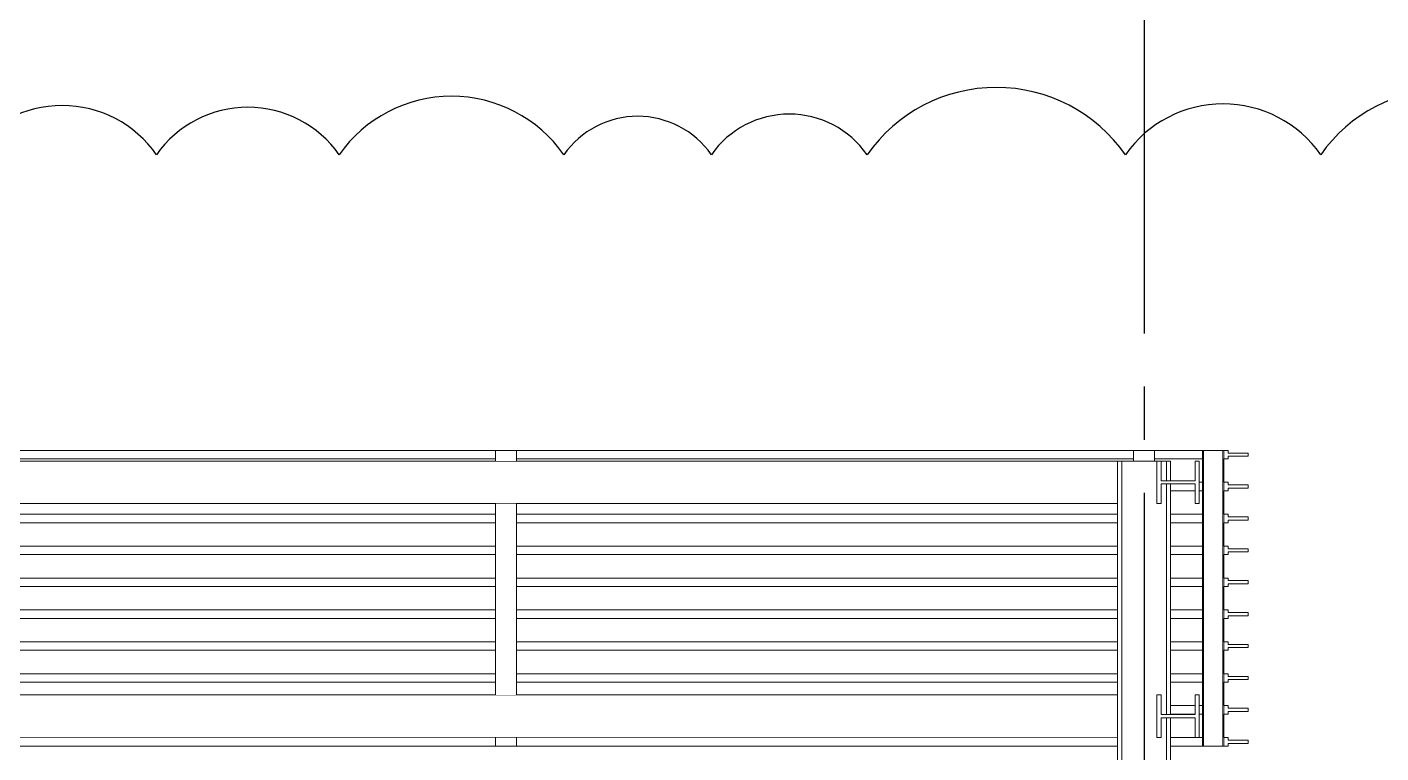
# Model space of a CAD drawing. Extents: x -18489 to 195597, y -1599 to 112111.
# Drawn here: x 25635 to 26271, y 28284 to 28625 of the extents above; entities that cross this region are included whole.
import ezdxf
from ezdxf.xclip import XClip

# ---------------------------------------------------------------- set-up
doc = ezdxf.new("R2010")
doc.units = 0
doc.header["$LTSCALE"] = 100
doc.header["$XCLIPFRAME"] = 2
doc.linetypes.add('188K-SM-07-F10-MECH-CR PIPE-Y2257103$0$X-S-FAB_SL ALL$0$COL-CEN-LIN', pattern=[3.25, 2.5, -0.25, 0.25, -0.25])
doc.linetypes.add('188K-SM-07-F10-MECH-CR PIPE-Y2257103$0$X-S-FAB_SL ALL$0$Wipeout_Contour', pattern=[1, 0, -1])
for name, color, linetype in [('188K-SM-07-F10-MECH-CR PIPE-Y2257103$0$X-S-FAB_SL ALL$0$A-WALL-EX', 7, 'Continuous'), ('188K-SM-07-F10-MECH-CR PIPE-Y2257103$0$X-S-FAB_SL ALL$0$ASP_1', 1, 'Continuous'), ('188K-SM-07-F10-MECH-CR PIPE-Y2257103$0$X-S-FAB_SL ALL$0$CCL', 15, '188K-SM-07-F10-MECH-CR PIPE-Y2257103$0$X-S-FAB_SL ALL$0$COL-CEN-LIN'), ('188K-SM-07-F10-MECH-CR PIPE-Y2257103$0$X-S-FAB_SL ALL$0$Hattch', 7, 'Continuous'), ('188K-SM-07-F10-MECH-CR PIPE-Y2257103$0$X-S-FAB_SL ALL$0$S-COL', 7, 'Continuous'), ('X-N-FAB-L10$0$4', 8, 'Continuous')]:
    doc.layers.add(name, color=color, linetype=linetype)

# ---------------------------------------------------------------- blocks, each defined once
blk = doc.blocks.new('188K-SM-07-F10-MECH-CR PIPE-Y2257103$0$X-S-FAB_SL ALL$0$剖面元素_558_3', base_point=(23061.26, -8263.06))
at = {"layer": '188K-SM-07-F10-MECH-CR PIPE-Y2257103$0$X-S-FAB_SL ALL$0$A-WALL-EX', "color": 6, "lineweight": 0}
for p, q in [((49258.76, -6168.06), (49258.76, -6172.06)), ((49260.76, -6168.06), (49258.76, -6168.06)), ((49260.76, -6168.06), (49260.76, -6169.31)), ((49260.76, -6172.06), (49258.76, -6172.06)), ((49270.26, -6169.31), (49260.76, -6169.31)), ((49260.76, -6170.81), (49260.76, -6172.06)), ((49270.26, -6170.81), (49260.76, -6170.81)), ((49270.26, -6169.31), (49270.26, -6170.81)), ((49258.76, -6183.06), (49258.76, -6187.06)), ((49260.76, -6183.06), (49258.76, -6183.06)), ((49260.76, -6187.06), (49258.76, -6187.06)), ((49260.76, -6183.06), (49260.76, -6184.31)), ((49270.26, -6184.31), (49260.76, -6184.31)), ((49260.76, -6185.81), (49260.76, -6187.06)), ((49270.26, -6185.81), (49260.76, -6185.81)), ((49270.26, -6184.31), (49270.26, -6185.81)), ((49258.76, -6198.06), (49258.76, -6202.06)), ((49260.76, -6198.06), (49258.76, -6198.06)), ((49260.76, -6198.06), (49260.76, -6199.31)), ((49270.26, -6199.31), (49260.76, -6199.31)), ((49270.26, -6199.31), (49270.26, -6200.81)), ((49260.76, -6202.06), (49258.76, -6202.06)), ((49260.76, -6200.81), (49260.76, -6202.06)), ((49270.26, -6200.81), (49260.76, -6200.81)), ((49258.76, -6213.06), (49258.76, -6217.06)), ((49260.76, -6213.06), (49258.76, -6213.06)), ((49260.76, -6217.06), (49258.76, -6217.06)), ((49260.76, -6213.06), (49260.76, -6214.31)), ((49270.26, -6214.31), (49260.76, -6214.31)), ((49260.76, -6215.81), (49260.76, -6217.06)), ((49270.26, -6215.81), (49260.76, -6215.81)), ((49270.26, -6214.31), (49270.26, -6215.81)), ((49258.76, -6228.06), (49258.76, -6232.06)), ((49260.76, -6228.06), (49258.76, -6228.06)), ((49260.76, -6228.06), (49260.76, -6229.31)), ((49270.26, -6229.31), (49260.76, -6229.31)), ((49260.76, -6230.81), (49260.76, -6232.06)), ((49270.26, -6230.81), (49260.76, -6230.81)), ((49270.26, -6229.31), (49270.26, -6230.81)), ((49260.76, -6232.06), (49258.76, -6232.06)), ((49258.76, -6243.06), (49258.76, -6247.06)), ((49260.76, -6243.06), (49258.76, -6243.06)), ((49260.76, -6243.06), (49260.76, -6244.31)), ((49270.26, -6244.31), (49260.76, -6244.31)), ((49270.26, -6244.31), (49270.26, -6245.81)), ((49260.76, -6247.06), (49258.76, -6247.06)), ((49260.76, -6245.81), (49260.76, -6247.06)), ((49270.26, -6245.81), (49260.76, -6245.81)), ((49258.76, -6258.06), (49258.76, -6262.06)), ((49260.76, -6258.06), (49258.76, -6258.06)), ((49260.76, -6262.06), (49258.76, -6262.06)), ((49260.76, -6258.06), (49260.76, -6259.31)), ((49270.26, -6259.31), (49260.76, -6259.31)), ((49260.76, -6260.81), (49260.76, -6262.06)), ((49270.26, -6260.81), (49260.76, -6260.81)), ((49270.26, -6259.31), (49270.26, -6260.81)), ((49258.76, -6273.06), (49258.76, -6277.06)), ((49260.76, -6273.06), (49258.76, -6273.06)), ((49260.76, -6273.06), (49260.76, -6274.31)), ((49270.26, -6274.31), (49260.76, -6274.31)), ((49260.76, -6275.81), (49260.76, -6277.06)), ((49270.26, -6275.81), (49260.76, -6275.81)), ((49270.26, -6274.31), (49270.26, -6275.81)), ((49260.76, -6277.06), (49258.76, -6277.06)), ((49258.76, -6288.06), (49258.76, -6292.06)), ((49260.76, -6288.06), (49258.76, -6288.06)), ((49260.76, -6288.06), (49260.76, -6289.31)), ((49260.76, -6292.06), (49258.76, -6292.06)), ((49270.26, -6289.31), (49260.76, -6289.31)), ((49260.76, -6290.81), (49260.76, -6292.06)), ((49270.26, -6290.81), (49260.76, -6290.81)), ((49270.26, -6289.31), (49270.26, -6290.81)), ((49258.76, -6303.06), (49258.76, -6307.06)), ((49260.76, -6303.06), (49258.76, -6303.06)), ((49260.76, -6307.06), (49258.76, -6307.06)), ((49260.76, -6303.06), (49260.76, -6304.31)), ((49270.26, -6304.31), (49260.76, -6304.31)), ((49260.76, -6305.81), (49260.76, -6307.06)), ((49270.26, -6305.81), (49260.76, -6305.81)), ((49270.26, -6304.31), (49270.26, -6305.81))]:
    blk.add_line(p, q, dxfattribs=at)
blk = doc.blocks.new('188K-SM-07-F10-MECH-CR PIPE-Y2257103$0$X-S-FAB_SL ALL$0$剖面元素_1124_3', base_point=(23061.26, -8263.06))
at = {"color": 254, "linetype": '188K-SM-07-F10-MECH-CR PIPE-Y2257103$0$X-S-FAB_SL ALL$0$Wipeout_Contour', "lineweight": 0, "ltscale": 197241.851748}
blk.add_wipeout([(48633.76, -6173.06), (48633.76, -6193.06), (49208.76, -6193.06), (49208.76, -6173.06)], dxfattribs=at).dxf.layer = '188K-SM-07-F10-MECH-CR PIPE-Y2257103$0$X-S-FAB_SL ALL$0$Hattch'
at = {"layer": '188K-SM-07-F10-MECH-CR PIPE-Y2257103$0$X-S-FAB_SL ALL$0$A-WALL-EX', "color": 8, "lineweight": 0}
for p, q in [((48633.76, -6173.06), (49208.76, -6173.06)), ((48633.76, -6193.06), (49208.76, -6193.06))]:
    blk.add_line(p, q, dxfattribs=at)
blk = doc.blocks.new('188K-SM-07-F10-MECH-CR PIPE-Y2257103$0$X-S-FAB_SL ALL$0$剖面元素_1128_3', base_point=(23061.26, -8263.06))
at = {"color": 254, "linetype": '188K-SM-07-F10-MECH-CR PIPE-Y2257103$0$X-S-FAB_SL ALL$0$Wipeout_Contour', "lineweight": 0, "ltscale": 197297.50837}
blk.add_wipeout([(48633.76, -6283.06), (48633.76, -6303.06), (49208.76, -6303.06), (49208.76, -6283.06)], dxfattribs=at).dxf.layer = '188K-SM-07-F10-MECH-CR PIPE-Y2257103$0$X-S-FAB_SL ALL$0$Hattch'
at = {"layer": '188K-SM-07-F10-MECH-CR PIPE-Y2257103$0$X-S-FAB_SL ALL$0$A-WALL-EX', "color": 8, "lineweight": 0}
for p, q in [((48633.76, -6283.06), (49208.76, -6283.06)), ((48633.76, -6303.06), (49208.76, -6303.06))]:
    blk.add_line(p, q, dxfattribs=at)
blk = doc.blocks.new('188K-SM-07-F10-MECH-CR PIPE-Y2257103$0$X-S-FAB_SL ALL$0$剖面元素_1132_3', base_point=(23061.26, -8263.06))
at = {"color": 254, "linetype": '188K-SM-07-F10-MECH-CR PIPE-Y2257103$0$X-S-FAB_SL ALL$0$Wipeout_Contour', "lineweight": 0, "ltscale": 196640.033588}
blk.add_wipeout([(48626.27, -6172.06), (48916.27, -6172.06), (48916.27, -6168.06), (48626.27, -6168.06)], dxfattribs=at).dxf.layer = '188K-SM-07-F10-MECH-CR PIPE-Y2257103$0$X-S-FAB_SL ALL$0$Hattch'
at = {"color": 254, "linetype": '188K-SM-07-F10-MECH-CR PIPE-Y2257103$0$X-S-FAB_SL ALL$0$Wipeout_Contour', "lineweight": 0, "ltscale": 197830.601506}
blk.add_wipeout([(48926.27, -6172.06), (49216.27, -6172.06), (49216.27, -6168.06), (48926.27, -6168.06)], dxfattribs=at).dxf.layer = '188K-SM-07-F10-MECH-CR PIPE-Y2257103$0$X-S-FAB_SL ALL$0$Hattch'
at = {"color": 254, "linetype": '188K-SM-07-F10-MECH-CR PIPE-Y2257103$0$X-S-FAB_SL ALL$0$Wipeout_Contour', "lineweight": 0, "ltscale": 198490.405311}
blk.add_wipeout([(49226.27, -6168.06), (49226.27, -6172.06), (49248.76, -6172.06), (49248.76, -6168.06)], dxfattribs=at).dxf.layer = '188K-SM-07-F10-MECH-CR PIPE-Y2257103$0$X-S-FAB_SL ALL$0$Hattch'
at = {"color": 254, "linetype": '188K-SM-07-F10-MECH-CR PIPE-Y2257103$0$X-S-FAB_SL ALL$0$Wipeout_Contour', "lineweight": 0, "ltscale": 198505.994532}
blk.add_wipeout([(49233.76, -6183.81), (49233.76, -6187.06), (49245.26, -6187.06), (49245.26, -6183.81)], dxfattribs=at).dxf.layer = '188K-SM-07-F10-MECH-CR PIPE-Y2257103$0$X-S-FAB_SL ALL$0$Hattch'
at = {"color": 254, "linetype": '188K-SM-07-F10-MECH-CR PIPE-Y2257103$0$X-S-FAB_SL ALL$0$Wipeout_Contour', "lineweight": 0, "ltscale": 196670.005958}
blk.add_wipeout([(48633.76, -6198.06), (48633.76, -6202.06), (48916.27, -6202.06), (48916.27, -6198.06)], dxfattribs=at).dxf.layer = '188K-SM-07-F10-MECH-CR PIPE-Y2257103$0$X-S-FAB_SL ALL$0$Hattch'
at = {"color": 254, "linetype": '188K-SM-07-F10-MECH-CR PIPE-Y2257103$0$X-S-FAB_SL ALL$0$Wipeout_Contour', "lineweight": 0, "ltscale": 197830.721123}
blk.add_wipeout([(48926.27, -6198.06), (48926.27, -6202.06), (49208.76, -6202.06), (49208.76, -6198.06)], dxfattribs=at).dxf.layer = '188K-SM-07-F10-MECH-CR PIPE-Y2257103$0$X-S-FAB_SL ALL$0$Hattch'
at = {"color": 254, "linetype": '188K-SM-07-F10-MECH-CR PIPE-Y2257103$0$X-S-FAB_SL ALL$0$Wipeout_Contour', "lineweight": 0, "ltscale": 198520.239703}
blk.add_wipeout([(49233.76, -6202.06), (49248.76, -6202.06), (49248.76, -6198.06), (49233.76, -6198.06)], dxfattribs=at).dxf.layer = '188K-SM-07-F10-MECH-CR PIPE-Y2257103$0$X-S-FAB_SL ALL$0$Hattch'
at = {"color": 254, "linetype": '188K-SM-07-F10-MECH-CR PIPE-Y2257103$0$X-S-FAB_SL ALL$0$Wipeout_Contour', "lineweight": 0, "ltscale": 196677.581084}
blk.add_wipeout([(48633.76, -6217.06), (48916.27, -6217.06), (48916.27, -6213.06), (48633.76, -6213.06)], dxfattribs=at).dxf.layer = '188K-SM-07-F10-MECH-CR PIPE-Y2257103$0$X-S-FAB_SL ALL$0$Hattch'
at = {"color": 254, "linetype": '188K-SM-07-F10-MECH-CR PIPE-Y2257103$0$X-S-FAB_SL ALL$0$Wipeout_Contour', "lineweight": 0, "ltscale": 197838.251805}
blk.add_wipeout([(48926.27, -6217.06), (49208.76, -6217.06), (49208.76, -6213.06), (48926.27, -6213.06)], dxfattribs=at).dxf.layer = '188K-SM-07-F10-MECH-CR PIPE-Y2257103$0$X-S-FAB_SL ALL$0$Hattch'
at = {"color": 254, "linetype": '188K-SM-07-F10-MECH-CR PIPE-Y2257103$0$X-S-FAB_SL ALL$0$Wipeout_Contour', "lineweight": 0, "ltscale": 198527.744164}
blk.add_wipeout([(49233.76, -6217.06), (49248.76, -6217.06), (49248.76, -6213.06), (49233.76, -6213.06)], dxfattribs=at).dxf.layer = '188K-SM-07-F10-MECH-CR PIPE-Y2257103$0$X-S-FAB_SL ALL$0$Hattch'
at = {"color": 254, "linetype": '188K-SM-07-F10-MECH-CR PIPE-Y2257103$0$X-S-FAB_SL ALL$0$Wipeout_Contour', "lineweight": 0, "ltscale": 196685.174216}
blk.add_wipeout([(48916.27, -6228.06), (48633.76, -6228.06), (48633.76, -6232.06), (48916.27, -6232.06)], dxfattribs=at).dxf.layer = '188K-SM-07-F10-MECH-CR PIPE-Y2257103$0$X-S-FAB_SL ALL$0$Hattch'
at = {"color": 254, "linetype": '188K-SM-07-F10-MECH-CR PIPE-Y2257103$0$X-S-FAB_SL ALL$0$Wipeout_Contour', "lineweight": 0, "ltscale": 197845.800391}
blk.add_wipeout([(48926.27, -6232.06), (49208.76, -6232.06), (49208.76, -6228.06), (48926.27, -6228.06)], dxfattribs=at).dxf.layer = '188K-SM-07-F10-MECH-CR PIPE-Y2257103$0$X-S-FAB_SL ALL$0$Hattch'
at = {"color": 254, "linetype": '188K-SM-07-F10-MECH-CR PIPE-Y2257103$0$X-S-FAB_SL ALL$0$Wipeout_Contour', "lineweight": 0, "ltscale": 198535.266468}
blk.add_wipeout([(49233.76, -6228.06), (49233.76, -6232.06), (49248.76, -6232.06), (49248.76, -6228.06)], dxfattribs=at).dxf.layer = '188K-SM-07-F10-MECH-CR PIPE-Y2257103$0$X-S-FAB_SL ALL$0$Hattch'
at = {"color": 254, "linetype": '188K-SM-07-F10-MECH-CR PIPE-Y2257103$0$X-S-FAB_SL ALL$0$Wipeout_Contour', "lineweight": 0, "ltscale": 196692.785358}
blk.add_wipeout([(48633.76, -6243.06), (48633.76, -6247.06), (48916.27, -6247.06), (48916.27, -6243.06)], dxfattribs=at).dxf.layer = '188K-SM-07-F10-MECH-CR PIPE-Y2257103$0$X-S-FAB_SL ALL$0$Hattch'
at = {"color": 254, "linetype": '188K-SM-07-F10-MECH-CR PIPE-Y2257103$0$X-S-FAB_SL ALL$0$Wipeout_Contour', "lineweight": 0, "ltscale": 197853.366884}
blk.add_wipeout([(48926.27, -6243.06), (48926.27, -6247.06), (49208.76, -6247.06), (49208.76, -6243.06)], dxfattribs=at).dxf.layer = '188K-SM-07-F10-MECH-CR PIPE-Y2257103$0$X-S-FAB_SL ALL$0$Hattch'
at = {"color": 254, "linetype": '188K-SM-07-F10-MECH-CR PIPE-Y2257103$0$X-S-FAB_SL ALL$0$Wipeout_Contour', "lineweight": 0, "ltscale": 198542.806624}
blk.add_wipeout([(49233.76, -6243.06), (49233.76, -6247.06), (49248.76, -6247.06), (49248.76, -6243.06)], dxfattribs=at).dxf.layer = '188K-SM-07-F10-MECH-CR PIPE-Y2257103$0$X-S-FAB_SL ALL$0$Hattch'
at = {"color": 254, "linetype": '188K-SM-07-F10-MECH-CR PIPE-Y2257103$0$X-S-FAB_SL ALL$0$Wipeout_Contour', "lineweight": 0, "ltscale": 196700.414507}
blk.add_wipeout([(48916.27, -6258.06), (48633.76, -6258.06), (48633.76, -6262.06), (48916.27, -6262.06)], dxfattribs=at).dxf.layer = '188K-SM-07-F10-MECH-CR PIPE-Y2257103$0$X-S-FAB_SL ALL$0$Hattch'
at = {"color": 254, "linetype": '188K-SM-07-F10-MECH-CR PIPE-Y2257103$0$X-S-FAB_SL ALL$0$Wipeout_Contour', "lineweight": 0, "ltscale": 197860.951284}
blk.add_wipeout([(48926.27, -6258.06), (48926.27, -6262.06), (49208.76, -6262.06), (49208.76, -6258.06)], dxfattribs=at).dxf.layer = '188K-SM-07-F10-MECH-CR PIPE-Y2257103$0$X-S-FAB_SL ALL$0$Hattch'
at = {"color": 254, "linetype": '188K-SM-07-F10-MECH-CR PIPE-Y2257103$0$X-S-FAB_SL ALL$0$Wipeout_Contour', "lineweight": 0, "ltscale": 198550.36463}
blk.add_wipeout([(49233.76, -6258.06), (49233.76, -6262.06), (49248.76, -6262.06), (49248.76, -6258.06)], dxfattribs=at).dxf.layer = '188K-SM-07-F10-MECH-CR PIPE-Y2257103$0$X-S-FAB_SL ALL$0$Hattch'
at = {"color": 254, "linetype": '188K-SM-07-F10-MECH-CR PIPE-Y2257103$0$X-S-FAB_SL ALL$0$Wipeout_Contour', "lineweight": 0, "ltscale": 196708.061663}
blk.add_wipeout([(48916.27, -6273.06), (48633.76, -6273.06), (48633.76, -6277.06), (48916.27, -6277.06)], dxfattribs=at).dxf.layer = '188K-SM-07-F10-MECH-CR PIPE-Y2257103$0$X-S-FAB_SL ALL$0$Hattch'
at = {"color": 254, "linetype": '188K-SM-07-F10-MECH-CR PIPE-Y2257103$0$X-S-FAB_SL ALL$0$Wipeout_Contour', "lineweight": 0, "ltscale": 197868.553586}
blk.add_wipeout([(48926.27, -6277.06), (49208.76, -6277.06), (49208.76, -6273.06), (48926.27, -6273.06)], dxfattribs=at).dxf.layer = '188K-SM-07-F10-MECH-CR PIPE-Y2257103$0$X-S-FAB_SL ALL$0$Hattch'
at = {"color": 254, "linetype": '188K-SM-07-F10-MECH-CR PIPE-Y2257103$0$X-S-FAB_SL ALL$0$Wipeout_Contour', "lineweight": 0, "ltscale": 198557.940474}
blk.add_wipeout([(49233.76, -6273.06), (49233.76, -6277.06), (49248.76, -6277.06), (49248.76, -6273.06)], dxfattribs=at).dxf.layer = '188K-SM-07-F10-MECH-CR PIPE-Y2257103$0$X-S-FAB_SL ALL$0$Hattch'
at = {"color": 254, "linetype": '188K-SM-07-F10-MECH-CR PIPE-Y2257103$0$X-S-FAB_SL ALL$0$Wipeout_Contour', "lineweight": 0, "ltscale": 198558.59055}
blk.add_wipeout([(49233.76, -6288.06), (49233.76, -6292.06), (49245.26, -6292.06), (49245.26, -6288.06)], dxfattribs=at).dxf.layer = '188K-SM-07-F10-MECH-CR PIPE-Y2257103$0$X-S-FAB_SL ALL$0$Hattch'
at = {"color": 254, "linetype": '188K-SM-07-F10-MECH-CR PIPE-Y2257103$0$X-S-FAB_SL ALL$0$Wipeout_Contour', "lineweight": 0, "ltscale": 196723.40998}
blk.add_wipeout([(48916.27, -6303.06), (48633.76, -6303.06), (48633.76, -6307.06), (48916.27, -6307.06)], dxfattribs=at).dxf.layer = '188K-SM-07-F10-MECH-CR PIPE-Y2257103$0$X-S-FAB_SL ALL$0$Hattch'
at = {"color": 254, "linetype": '188K-SM-07-F10-MECH-CR PIPE-Y2257103$0$X-S-FAB_SL ALL$0$Wipeout_Contour', "lineweight": 0, "ltscale": 197883.811892}
blk.add_wipeout([(48926.27, -6307.06), (49208.76, -6307.06), (49208.76, -6303.06), (48926.27, -6303.06)], dxfattribs=at).dxf.layer = '188K-SM-07-F10-MECH-CR PIPE-Y2257103$0$X-S-FAB_SL ALL$0$Hattch'
at = {"color": 254, "linetype": '188K-SM-07-F10-MECH-CR PIPE-Y2257103$0$X-S-FAB_SL ALL$0$Wipeout_Contour', "lineweight": 0, "ltscale": 198573.145685}
blk.add_wipeout([(49233.76, -6307.06), (49248.76, -6307.06), (49248.76, -6303.06), (49233.76, -6303.06)], dxfattribs=at).dxf.layer = '188K-SM-07-F10-MECH-CR PIPE-Y2257103$0$X-S-FAB_SL ALL$0$Hattch'
at = {"layer": '188K-SM-07-F10-MECH-CR PIPE-Y2257103$0$X-S-FAB_SL ALL$0$A-WALL-EX', "color": 8, "lineweight": 0}
for p, q in [((48626.27, -6168.06), (48916.27, -6168.06)), ((48926.27, -6168.06), (49216.27, -6168.06)), ((49226.27, -6168.06), (49248.76, -6168.06)), ((48626.27, -6172.06), (48916.27, -6172.06)), ((48926.27, -6172.06), (49216.27, -6172.06)), ((49226.27, -6172.06), (49248.76, -6172.06)), ((48633.76, -6198.06), (48916.27, -6198.06)), ((48926.27, -6198.06), (49208.76, -6198.06)), ((49233.76, -6198.06), (49248.76, -6198.06)), ((48633.76, -6202.06), (48916.27, -6202.06)), ((48926.27, -6202.06), (49208.76, -6202.06)), ((49233.76, -6202.06), (49248.76, -6202.06)), ((48633.76, -6213.06), (48916.27, -6213.06)), ((48633.76, -6217.06), (48916.27, -6217.06)), ((48926.27, -6213.06), (49208.76, -6213.06)), ((48926.27, -6217.06), (49208.76, -6217.06)), ((49233.76, -6213.06), (49248.76, -6213.06)), ((49233.76, -6217.06), (49248.76, -6217.06)), ((48633.76, -6228.06), (48916.27, -6228.06)), ((48926.27, -6228.06), (49208.76, -6228.06)), ((49233.76, -6228.06), (49248.76, -6228.06)), ((48633.76, -6232.06), (48916.27, -6232.06)), ((48926.27, -6232.06), (49208.76, -6232.06)), ((49233.76, -6232.06), (49248.76, -6232.06)), ((48633.76, -6243.06), (48916.27, -6243.06)), ((48926.27, -6243.06), (49208.76, -6243.06)), ((49233.76, -6243.06), (49248.76, -6243.06)), ((48633.76, -6247.06), (48916.27, -6247.06)), ((48926.27, -6247.06), (49208.76, -6247.06)), ((49233.76, -6247.06), (49248.76, -6247.06)), ((48633.76, -6258.06), (48916.27, -6258.06)), ((48633.76, -6262.06), (48916.27, -6262.06)), ((48926.27, -6258.06), (49208.76, -6258.06)), ((48926.27, -6262.06), (49208.76, -6262.06)), ((49233.76, -6258.06), (49248.76, -6258.06)), ((49233.76, -6262.06), (49248.76, -6262.06)), ((48633.76, -6273.06), (48916.27, -6273.06)), ((48926.27, -6273.06), (49208.76, -6273.06)), ((49233.76, -6273.06), (49248.76, -6273.06)), ((48633.76, -6277.06), (48916.27, -6277.06)), ((48926.27, -6277.06), (49208.76, -6277.06)), ((49233.76, -6277.06), (49248.76, -6277.06)), ((48633.76, -6307.06), (48916.27, -6307.06)), ((48926.27, -6307.06), (49208.76, -6307.06)), ((49233.76, -6303.06), (49245.26, -6303.06)), ((49233.76, -6307.06), (49248.76, -6307.06)), ((49247.26, -6303.06), (49248.76, -6303.06))]:
    blk.add_line(p, q, dxfattribs=at)
at = {"color": 254, "linetype": '188K-SM-07-F10-MECH-CR PIPE-Y2257103$0$X-S-FAB_SL ALL$0$Wipeout_Contour', "lineweight": 0, "ltscale": 198539.542538}
blk.add_wipeout([(49247.26, -6183.06), (49247.26, -6187.06), (49248.76, -6187.06), (49248.76, -6183.06)], dxfattribs=at).dxf.layer = '188K-SM-07-F10-MECH-CR PIPE-Y2257103$0$X-S-FAB_SL ALL$0$Hattch'
at = {"color": 254, "linetype": '188K-SM-07-F10-MECH-CR PIPE-Y2257103$0$X-S-FAB_SL ALL$0$Wipeout_Contour', "lineweight": 0, "ltscale": 198592.316482}
blk.add_wipeout([(49248.76, -6288.06), (49247.26, -6288.06), (49247.26, -6292.06), (49248.76, -6292.06)], dxfattribs=at).dxf.layer = '188K-SM-07-F10-MECH-CR PIPE-Y2257103$0$X-S-FAB_SL ALL$0$Hattch'
at = {"layer": '188K-SM-07-F10-MECH-CR PIPE-Y2257103$0$X-S-FAB_SL ALL$0$A-WALL-EX', "color": 8, "lineweight": 0}
for p, q in [((49233.76, -6187.06), (49245.26, -6187.06)), ((49247.26, -6183.06), (49248.76, -6183.06)), ((49247.26, -6187.06), (49248.76, -6187.06)), ((49233.76, -6288.06), (49245.26, -6288.06)), ((49247.26, -6288.06), (49248.76, -6288.06)), ((49233.76, -6292.06), (49245.26, -6292.06)), ((49247.26, -6292.06), (49248.76, -6292.06))]:
    blk.add_line(p, q, dxfattribs=at)
blk = doc.blocks.new('188K-SM-07-F10-MECH-CR PIPE-Y2257103$0$X-S-FAB_SL ALL$0$剖面元素_1136_3', base_point=(23061.26, -8263.06))
at = {"color": 254, "linetype": '188K-SM-07-F10-MECH-CR PIPE-Y2257103$0$X-S-FAB_SL ALL$0$Wipeout_Contour', "lineweight": 0, "ltscale": 197235.539575}
blk.add_wipeout([(48916.27, -6173.06), (48926.27, -6173.06), (48926.27, -6168.06), (48916.27, -6168.06)], dxfattribs=at).dxf.layer = '188K-SM-07-F10-MECH-CR PIPE-Y2257103$0$X-S-FAB_SL ALL$0$Hattch'
at = {"color": 254, "linetype": '188K-SM-07-F10-MECH-CR PIPE-Y2257103$0$X-S-FAB_SL ALL$0$Wipeout_Contour', "lineweight": 0, "ltscale": 197269.590302}
blk.add_wipeout([(48926.27, -6193.06), (48916.27, -6193.06), (48916.27, -6283.06), (48926.27, -6283.06)], dxfattribs=at).dxf.layer = '188K-SM-07-F10-MECH-CR PIPE-Y2257103$0$X-S-FAB_SL ALL$0$Hattch'
at = {"color": 254, "linetype": '188K-SM-07-F10-MECH-CR PIPE-Y2257103$0$X-S-FAB_SL ALL$0$Wipeout_Contour', "lineweight": 0, "ltscale": 197303.587364}
blk.add_wipeout([(48916.27, -6307.06), (48926.27, -6307.06), (48926.27, -6303.06), (48916.27, -6303.06)], dxfattribs=at).dxf.layer = '188K-SM-07-F10-MECH-CR PIPE-Y2257103$0$X-S-FAB_SL ALL$0$Hattch'
at = {"layer": '188K-SM-07-F10-MECH-CR PIPE-Y2257103$0$X-S-FAB_SL ALL$0$S-COL', "color": 8, "lineweight": 0}
for p, q in [((48916.27, -6168.06), (48926.27, -6168.06)), ((48916.27, -6173.06), (48916.27, -6168.06)), ((48926.27, -6173.06), (48926.27, -6168.06)), ((48916.27, -6283.06), (48916.27, -6193.06)), ((48926.27, -6283.06), (48926.27, -6193.06)), ((48916.27, -6307.06), (48916.27, -6303.06)), ((48916.27, -6307.06), (48926.27, -6307.06)), ((48926.27, -6307.06), (48926.27, -6303.06))]:
    blk.add_line(p, q, dxfattribs=at)
blk = doc.blocks.new('188K-SM-07-F10-MECH-CR PIPE-Y2257103$0$X-S-FAB_SL ALL$0$剖面元素_1137_3', base_point=(23061.26, -8263.06))
at = {"color": 254, "linetype": '188K-SM-07-F10-MECH-CR PIPE-Y2257103$0$X-S-FAB_SL ALL$0$Wipeout_Contour', "lineweight": 0, "ltscale": 198426.163152}
blk.add_wipeout([(49226.27, -6168.06), (49216.27, -6168.06), (49216.27, -6173.06), (49226.27, -6173.06)], dxfattribs=at).dxf.layer = '188K-SM-07-F10-MECH-CR PIPE-Y2257103$0$X-S-FAB_SL ALL$0$Hattch'
at = {"layer": '188K-SM-07-F10-MECH-CR PIPE-Y2257103$0$X-S-FAB_SL ALL$0$S-COL', "color": 8, "lineweight": 0}
for p, q in [((49216.27, -6168.06), (49226.27, -6168.06)), ((49216.27, -6173.06), (49216.27, -6168.06)), ((49226.27, -6173.06), (49226.27, -6168.06))]:
    blk.add_line(p, q, dxfattribs=at)
blk = doc.blocks.new('188K-SM-07-F10-MECH-CR PIPE-Y2257103$0$X-S-FAB_SL ALL$0$剖面元素_1456_3', base_point=(23061.26, -8263.06))
at = {"color": 254, "linetype": '188K-SM-07-F10-MECH-CR PIPE-Y2257103$0$X-S-FAB_SL ALL$0$Wipeout_Contour', "lineweight": 0, "ltscale": 198423.881865}
blk.add_wipeout([(49208.76, -6173.06), (49208.76, -6340.06), (49210.76, -6340.06), (49210.76, -6173.06)], dxfattribs=at).dxf.layer = '188K-SM-07-F10-MECH-CR PIPE-Y2257103$0$X-S-FAB_SL ALL$0$Hattch'
at = {"color": 254, "linetype": '188K-SM-07-F10-MECH-CR PIPE-Y2257103$0$X-S-FAB_SL ALL$0$Wipeout_Contour', "lineweight": 0, "ltscale": 198545.481599}
blk.add_wipeout([(49231.76, -6340.06), (49233.76, -6340.06), (49233.76, -6293.81), (49231.76, -6293.81)], dxfattribs=at).dxf.layer = '188K-SM-07-F10-MECH-CR PIPE-Y2257103$0$X-S-FAB_SL ALL$0$Hattch'
at = {"color": 254, "linetype": '188K-SM-07-F10-MECH-CR PIPE-Y2257103$0$X-S-FAB_SL ALL$0$Wipeout_Contour', "lineweight": 0, "ltscale": 198505.672057}
blk.add_wipeout([(49233.76, -6183.81), (49231.76, -6183.81), (49231.76, -6292.31), (49233.76, -6292.31)], dxfattribs=at).dxf.layer = '188K-SM-07-F10-MECH-CR PIPE-Y2257103$0$X-S-FAB_SL ALL$0$Hattch'
at = {"color": 254, "linetype": '188K-SM-07-F10-MECH-CR PIPE-Y2257103$0$X-S-FAB_SL ALL$0$Wipeout_Contour', "lineweight": 0, "ltscale": 198475.343846}
blk.add_wipeout([(49231.76, -6182.31), (49233.76, -6182.31), (49233.76, -6173.06), (49231.76, -6173.06)], dxfattribs=at).dxf.layer = '188K-SM-07-F10-MECH-CR PIPE-Y2257103$0$X-S-FAB_SL ALL$0$Hattch'
at = {"color": 254, "linetype": '188K-SM-07-F10-MECH-CR PIPE-Y2257103$0$X-S-FAB_SL ALL$0$Wipeout_Contour', "lineweight": 0, "ltscale": 793967.863121}
blk.add_wipeout([(49210.76, -6173.06), (49210.76, -6340.06), (49231.76, -6340.06), (49231.76, -6293.81), (49229.26, -6293.81), (49229.26, -6303.06), (49227.26, -6303.06), (49227.26, -6283.06), (49229.26, -6283.06), (49229.26, -6292.31), (49231.76, -6292.31), (49231.76, -6183.81), (49229.26, -6183.81), (49229.26, -6193.06), (49227.26, -6193.06), (49227.26, -6173.06)], dxfattribs=at).dxf.layer = '188K-SM-07-F10-MECH-CR PIPE-Y2257103$0$X-S-FAB_SL ALL$0$Hattch'
at = {"layer": '188K-SM-07-F10-MECH-CR PIPE-Y2257103$0$X-S-FAB_SL ALL$0$S-COL', "color": 8, "lineweight": 0}
for p, q in [((49208.76, -6173.06), (49210.76, -6173.06)), ((49208.76, -6340.06), (49208.76, -6173.06)), ((49210.76, -6340.06), (49210.76, -6173.06)), ((49231.76, -6340.06), (49231.76, -6293.81)), ((49233.76, -6340.06), (49233.76, -6293.81))]:
    blk.add_line(p, q, dxfattribs=at)
at = {"color": 254, "linetype": '188K-SM-07-F10-MECH-CR PIPE-Y2257103$0$X-S-FAB_SL ALL$0$Wipeout_Contour', "lineweight": 0, "ltscale": 198466.413885}
blk.add_wipeout([(49229.26, -6173.06), (49229.26, -6182.31), (49231.76, -6182.31), (49231.76, -6173.06)], dxfattribs=at).dxf.layer = '188K-SM-07-F10-MECH-CR PIPE-Y2257103$0$X-S-FAB_SL ALL$0$Hattch'
at = {"layer": '188K-SM-07-F10-MECH-CR PIPE-Y2257103$0$X-S-FAB_SL ALL$0$S-COL', "color": 8, "lineweight": 0}
for p, q in [((49210.76, -6173.06), (49227.26, -6173.06)), ((49229.26, -6173.06), (49231.76, -6173.06)), ((49231.76, -6173.06), (49233.76, -6173.06)), ((49231.76, -6182.31), (49231.76, -6173.06)), ((49233.76, -6182.31), (49233.76, -6173.06)), ((49231.76, -6292.31), (49231.76, -6183.81)), ((49233.76, -6292.31), (49233.76, -6183.81))]:
    blk.add_line(p, q, dxfattribs=at)
blk = doc.blocks.new('188K-SM-07-F10-MECH-CR PIPE-Y2257103$0$X-S-FAB_SL ALL$0$剖面元素_1460_3', base_point=(23061.26, -8263.06))
at = {"layer": '188K-SM-07-F10-MECH-CR PIPE-Y2257103$0$X-S-FAB_SL ALL$0$A-WALL-EX', "color": 2, "lineweight": 0}
for p, q in [((49227.26, -6173.06), (49227.26, -6193.06)), ((49229.26, -6173.06), (49227.26, -6173.06)), ((49229.26, -6173.06), (49229.26, -6182.31)), ((49245.26, -6173.06), (49245.26, -6182.31)), ((49247.26, -6173.06), (49245.26, -6173.06)), ((49247.26, -6173.06), (49247.26, -6193.06)), ((49245.26, -6182.31), (49229.26, -6182.31)), ((49229.26, -6183.81), (49229.26, -6193.06)), ((49245.26, -6183.81), (49229.26, -6183.81)), ((49245.26, -6183.81), (49245.26, -6193.06)), ((49229.26, -6193.06), (49227.26, -6193.06)), ((49247.26, -6193.06), (49245.26, -6193.06))]:
    blk.add_line(p, q, dxfattribs=at)
blk = doc.blocks.new('188K-SM-07-F10-MECH-CR PIPE-Y2257103$0$X-S-FAB_SL ALL$0$剖面元素_1461_3', base_point=(23061.26, -8263.06))
at = {"layer": '188K-SM-07-F10-MECH-CR PIPE-Y2257103$0$X-S-FAB_SL ALL$0$A-WALL-EX', "color": 2, "lineweight": 0}
for p, q in [((49227.26, -6283.06), (49227.26, -6303.06)), ((49229.26, -6283.06), (49227.26, -6283.06)), ((49229.26, -6283.06), (49229.26, -6292.31)), ((49245.26, -6283.06), (49245.26, -6292.31)), ((49247.26, -6283.06), (49245.26, -6283.06)), ((49247.26, -6283.06), (49247.26, -6303.06)), ((49245.26, -6292.31), (49229.26, -6292.31)), ((49229.26, -6293.81), (49229.26, -6303.06)), ((49245.26, -6293.81), (49229.26, -6293.81)), ((49245.26, -6293.81), (49245.26, -6303.06)), ((49229.26, -6303.06), (49227.26, -6303.06)), ((49247.26, -6303.06), (49245.26, -6303.06))]:
    blk.add_line(p, q, dxfattribs=at)
blk = doc.blocks.new('188K-SM-07-F10-MECH-CR PIPE-Y2257103$0$X-S-FAB_SL ALL$0$剖面元素_1938_3', base_point=(23061.26, -8263.06))
at = {"color": 254, "linetype": '188K-SM-07-F10-MECH-CR PIPE-Y2257103$0$X-S-FAB_SL ALL$0$Wipeout_Contour', "lineweight": 0, "ltscale": 198607.679077}
blk.add_wipeout([(49258.26, -6168.06), (49258.26, -6307.06), (49258.76, -6307.06), (49258.76, -6168.06)], dxfattribs=at).dxf.layer = '188K-SM-07-F10-MECH-CR PIPE-Y2257103$0$X-S-FAB_SL ALL$0$Hattch'
at = {"color": 254, "linetype": '188K-SM-07-F10-MECH-CR PIPE-Y2257103$0$X-S-FAB_SL ALL$0$Wipeout_Contour', "lineweight": 0, "ltscale": 198588.829667}
blk.add_wipeout([(49249.26, -6168.06), (49249.26, -6307.06), (49258.26, -6307.06), (49258.26, -6168.06)], dxfattribs=at).dxf.layer = '188K-SM-07-F10-MECH-CR PIPE-Y2257103$0$X-S-FAB_SL ALL$0$Hattch'
at = {"layer": '188K-SM-07-F10-MECH-CR PIPE-Y2257103$0$X-S-FAB_SL ALL$0$S-COL', "color": 8, "lineweight": 0}
for p, q in [((49258.26, -6168.06), (49258.76, -6168.06)), ((49258.26, -6307.06), (49258.26, -6168.06)), ((49258.76, -6183.06), (49258.76, -6172.06)), ((49258.76, -6198.06), (49258.76, -6187.06)), ((49258.76, -6213.06), (49258.76, -6202.06)), ((49258.76, -6228.06), (49258.76, -6217.06)), ((49258.76, -6243.06), (49258.76, -6232.06)), ((49258.76, -6258.06), (49258.76, -6247.06)), ((49258.76, -6273.06), (49258.76, -6262.06)), ((49258.76, -6288.06), (49258.76, -6277.06)), ((49258.76, -6303.06), (49258.76, -6292.06)), ((49258.26, -6307.06), (49258.76, -6307.06))]:
    blk.add_line(p, q, dxfattribs=at)
at = {"color": 254, "linetype": '188K-SM-07-F10-MECH-CR PIPE-Y2257103$0$X-S-FAB_SL ALL$0$Wipeout_Contour', "lineweight": 0, "ltscale": 198569.980218}
blk.add_wipeout([(49248.76, -6168.06), (49248.76, -6307.06), (49249.26, -6307.06), (49249.26, -6168.06)], dxfattribs=at).dxf.layer = '188K-SM-07-F10-MECH-CR PIPE-Y2257103$0$X-S-FAB_SL ALL$0$Hattch'
at = {"layer": '188K-SM-07-F10-MECH-CR PIPE-Y2257103$0$X-S-FAB_SL ALL$0$S-COL', "color": 8, "lineweight": 0}
for p, q in [((49248.76, -6168.06), (49249.26, -6168.06)), ((49248.76, -6307.06), (49248.76, -6168.06)), ((49249.26, -6168.06), (49258.26, -6168.06)), ((49249.26, -6307.06), (49249.26, -6168.06)), ((49248.76, -6307.06), (49249.26, -6307.06)), ((49249.26, -6307.06), (49258.26, -6307.06))]:
    blk.add_line(p, q, dxfattribs=at)
blk = doc.blocks.new('188K-SM-07-F10-MECH-CR PIPE-Y2257103$0$X-S-FAB_SL ALL$0$A$C2e9ab586')
at = {"layer": '188K-SM-07-F10-MECH-CR PIPE-Y2257103$0$X-S-FAB_SL ALL$0$A-WALL-EX', "lineweight": 0}
for name in ['188K-SM-07-F10-MECH-CR PIPE-Y2257103$0$X-S-FAB_SL ALL$0$剖面元素_1124_3', '188K-SM-07-F10-MECH-CR PIPE-Y2257103$0$X-S-FAB_SL ALL$0$剖面元素_558_3', '188K-SM-07-F10-MECH-CR PIPE-Y2257103$0$X-S-FAB_SL ALL$0$剖面元素_1128_3']:
    blk.add_blockref(name, (-28106.39, 285), dxfattribs=at)
blk.add_blockref('188K-SM-07-F10-MECH-CR PIPE-Y2257103$0$X-S-FAB_SL ALL$0$剖面元素_1132_3', (-28106.39, 285), dxfattribs=at)
at = {"layer": '188K-SM-07-F10-MECH-CR PIPE-Y2257103$0$X-S-FAB_SL ALL$0$S-COL', "lineweight": 0}
for name in ['188K-SM-07-F10-MECH-CR PIPE-Y2257103$0$X-S-FAB_SL ALL$0$剖面元素_1136_3', '188K-SM-07-F10-MECH-CR PIPE-Y2257103$0$X-S-FAB_SL ALL$0$剖面元素_1137_3']:
    blk.add_blockref(name, (-28106.39, 285), dxfattribs=at)
blk.add_blockref('188K-SM-07-F10-MECH-CR PIPE-Y2257103$0$X-S-FAB_SL ALL$0$剖面元素_1456_3', (-28106.39, 285), dxfattribs=at)
at = {"layer": '188K-SM-07-F10-MECH-CR PIPE-Y2257103$0$X-S-FAB_SL ALL$0$A-WALL-EX', "lineweight": 0}
for name in ['188K-SM-07-F10-MECH-CR PIPE-Y2257103$0$X-S-FAB_SL ALL$0$剖面元素_1460_3', '188K-SM-07-F10-MECH-CR PIPE-Y2257103$0$X-S-FAB_SL ALL$0$剖面元素_1461_3']:
    blk.add_blockref(name, (-28106.39, 285), dxfattribs=at)
at = {"layer": '188K-SM-07-F10-MECH-CR PIPE-Y2257103$0$X-S-FAB_SL ALL$0$S-COL', "lineweight": 0}
blk.add_blockref('188K-SM-07-F10-MECH-CR PIPE-Y2257103$0$X-S-FAB_SL ALL$0$剖面元素_1938_3', (-28106.39, 285), dxfattribs=at)
blk = doc.blocks.new('188K-SM-07-F10-MECH-CR PIPE-Y2257103$0$X-S-FAB_SL ALL$0$A$Ceb448ab1')
at = {"layer": '188K-SM-07-F10-MECH-CR PIPE-Y2257103$0$X-S-FAB_SL ALL$0$CCL'}
blk.add_line((26160, 3600), (26160, 0), dxfattribs=at)
blk = doc.blocks.new('188K-SM-07-F10-MECH-CR PIPE-Y2257103$0$X-S-FAB_SL ALL')
at = {"layer": '188K-SM-07-F10-MECH-CR PIPE-Y2257103$0$X-S-FAB_SL ALL$0$ASP_1'}
blk.add_blockref('188K-SM-07-F10-MECH-CR PIPE-Y2257103$0$X-S-FAB_SL ALL$0$A$C2e9ab586', (23632.864, -73288.977), dxfattribs=at)
at = {"layer": '188K-SM-07-F10-MECH-CR PIPE-Y2257103$0$X-S-FAB_SL ALL$0$CCL'}
blk.add_blockref('188K-SM-07-F10-MECH-CR PIPE-Y2257103$0$X-S-FAB_SL ALL$0$A$Ceb448ab1', (-4473.521, -73553.977), dxfattribs=at)
blk = doc.blocks.new('188K-SM-07-F10-MECH-CR PIPE-Y2257103')
ref = blk.add_blockref('188K-SM-07-F10-MECH-CR PIPE-Y2257103$0$X-S-FAB_SL ALL', (4473.521, 99334.763))
XClip(ref).set_block_clipping_path([(-7553.4648570136, -75341.9369645483), (24026.2025623869, -67725.7696244382)])
blk = doc.blocks.new('X-N-FAB-L10')
at = {"layer": 'X-N-FAB-L10$0$4', "color": 6}
blk.add_lwpolyline([(26873.963, 27560.488, 0.5205671), (26873.963, 27690.96, 0.5205671), (26873.963, 27780.072, 0.5205671), (26873.963, 27880.134, 0.5205671), (26873.963, 28004.158, 0.5205671), (26873.963, 28100.289, 0.5205671), (26873.963, 28204.862, 0.5205671), (26873.963, 28306.266, 0.5205671), (26873.963, 28394.681, 0.5205671), (26873.963, 28490.94, 0.5205671), (26852.614, 28564.825, 0.5205671), (26775.907, 28564.825, 0.5205671), (26683.279, 28564.825, 0.5205671), (26572.719, 28564.825, 0.5205671), (26453.162, 28564.825, 0.5205671), (26361.899, 28564.825, 0.5205671), (26243.076, 28564.825, 0.5205671), (26151.268, 28564.825, 0.5205671), (26029.813, 28564.825, 0.5205671), (25956.564, 28564.825, 0.5205671), (25887.232, 28564.825, 0.5205671), (25781.555, 28564.825, 0.5205671), (25695.71, 28564.825, 0.5205671), (25606.93, 28564.825, 0.5205671)], format="xyb", dxfattribs=at)

msp = doc.modelspace()

# ---------------------------------------------------------------- block references
msp.add_blockref('188K-SM-07-F10-MECH-CR PIPE-Y2257103', (0, 0))

# ---------------------------------------------------------------- next in the draw order: block references
msp.add_blockref('X-N-FAB-L10', (0, 0))

doc.saveas('drawing.dxf')
